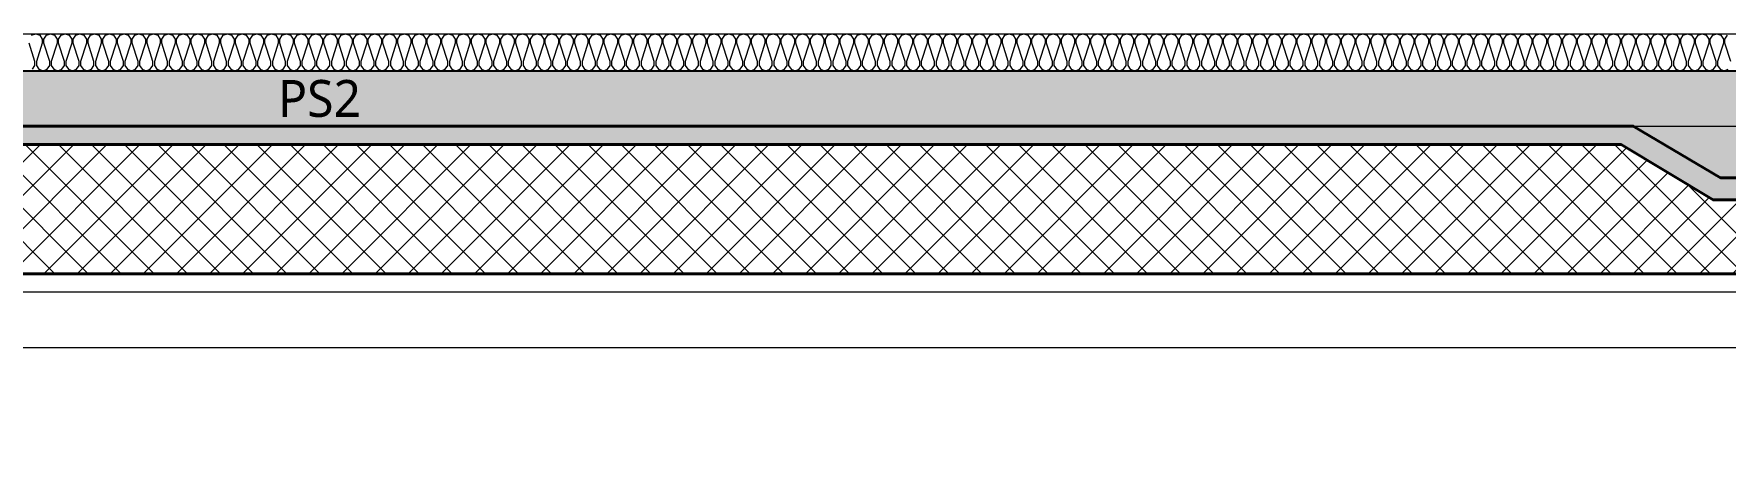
# Model space of a CAD drawing. Header units: millimetres. Extents: x 0 to 420000, y 0 to 297000.
# Drawn here: x 259738 to 264325, y 177200 to 178350 of the extents above; entities that cross this region are included whole.
import ezdxf
from ezdxf.enums import TextEntityAlignment as Align

# ---------------------------------------------------------------- set-up
doc = ezdxf.new("R2010")
doc.units = ezdxf.units.MM
doc.linetypes.add('CEN', pattern=[62, 60, -1, 0, -1])
for name, color, linetype, lineweight in [('A-AXIS-LINE', 1, 'CEN', 15), ('A-CONC-LIN1', 2, 'Continuous', 40), ('A-CONC-LIN2', 7, 'Continuous', 25), ('A-XXXX-INSL1', 15, 'Continuous', 18), ('A-XXXX-INSL2', 8, 'Continuous', 18)]:
    doc.layers.add(name, color=color, linetype=linetype, lineweight=lineweight)
doc.layers.add('A-CONC-SOLD', color=253, linetype='CEN')
doc.layers.add('A-XXXX-NPLT', color=144, linetype='Continuous', lineweight=15, plot=False)
doc.styles.add('맑은고딕', font='')
doc.styles.get('맑은고딕').set_extended_font_data('Malgun Gothic')

# ---------------------------------------------------------------- blocks, each defined once
blk = doc.blocks.new('axis(220316)')
at = {"layer": 'A-AXIS-LINE', "ltscale": 1000}
blk.add_line((4631788.1, -422118.7), (4955413.1, -422118.7), dxfattribs=at)
blk = doc.blocks.new('PS2(횡)')
at = {"layer": 'A-CONC-SOLD'}
h = blk.add_hatch(color=256, dxfattribs=at)
h.dxf.hatch_style = 1
h.paths.add_polyline_path([(1020, 0), (1020, -290), (1700, -290), (1937.4, -150), (9062.6, -150), (9300, -290), (9980, -290), (9980, 0)])
h = blk.add_hatch(color=256, dxfattribs=at)
h.dxf.hatch_style = 1
h.paths.add_polyline_path([(9980, -290), (9980, -350), (9280, -350), (9030, -200), (1970, -200), (1720, -350), (1020, -350), (1020, -290), (1700, -290), (1937.4, -150), (9062.6, -150), (9300, -290)])
at = {"layer": 'A-XXXX-INSL2'}
h = blk.add_hatch(dxfattribs=at)
h.set_pattern_fill('ANSI37', color=256, scale=20)
h.set_pattern_definition([(45, (-244012.5, -188500), (-44.90128, 44.90128), []), (135, (-244012.5, -188500), (-44.90128, -44.90128), [])])
h.paths.add_polyline_path([(1100, -550), (9900, -550), (9900, -350), (9280, -350), (9030, -200), (1970, -200), (1720, -350), (1100, -350)])
at = {"layer": 'A-CONC-LIN1', "color": 2}
for p, q in [((1320, -550), (1270, -350)), ((9680, -550), (9730, -350)), ((1320, -550), (9680, -550))]:
    blk.add_line(p, q, dxfattribs=at)
blk.add_lwpolyline([(9980, -290), (9980, -350), (9280, -350), (9030, -200), (1970, -200), (1720, -350), (1020, -350), (1020, -290), (1700, -290), (1937.4, -150), (9062.6, -150), (9300, -290)], close=True, dxfattribs=at)
at = {"layer": 'A-CONC-LIN2'}
blk.add_line((1020, 0), (9980, 0), dxfattribs=at)
at = {"layer": 'A-XXXX-INSL2'}
for p, q in [((1320, -550), (1100, -550)), ((9680, -550), (9900, -550))]:
    blk.add_line(p, q, dxfattribs=at)
at = {"layer": 'A-XXXX-NPLT'}
for p, q in [((1937.4, -150), (1020, -150)), ((9062.6, -150), (9980, -150))]:
    blk.add_line(p, q, dxfattribs=at)
at = {"layer": 'A-XXXX-NPLT', "style": '맑은고딕'}
blk.add_text('PS2', height=100, dxfattribs=at).set_placement((5500, -75), align=Align.MIDDLE)
blk = doc.blocks.new('횡3층')
at = {"layer": 'A-XXXX-INSL1'}
blk.add_lwpolyline([(4886000.6, -237918.7), (4879750.6, -237918.7), (4879750.6, -238368.7), (4879197, -238368.7), (4879117, -237788.7), (4878084.1, -237788.7), (4878004.1, -238368.7), (4877450.6, -238368.7), (4877450.6, -237918.7), (4868750.6, -237918.7), (4868750.6, -238368.7), (4868197, -238368.7), (4868117, -237788.7), (4867084.1, -237788.7), (4867004.1, -238368.7), (4866450.6, -238368.7), (4866450.6, -237918.7), (4857750.6, -237918.7)], dxfattribs=at)
at = {"layer": 'A-XXXX-INSL2'}
blk.add_line((4757250.6, -237218.7), (4889950.6, -237218.7), dxfattribs=at)
for points in [[(4861321.6, -237314.7), (4861328.6, -237304.7), (4861328.6, -237293.7), (4861312.6, -237243.7)], [(4861319.6, -237222.7), (4861330.6, -237218.7), (4861341.6, -237222.7), (4861348.6, -237232.7), (4861348.6, -237243.7), (4861332.6, -237293.7), (4861332.6, -237304.7), (4861339.6, -237314.7), (4861350.6, -237318.7), (4861361.6, -237314.7), (4861368.6, -237304.7), (4861368.6, -237293.7), (4861352.6, -237243.7), (4861352.6, -237232.7), (4861359.6, -237222.7), (4861370.6, -237218.7), (4861381.6, -237222.7), (4861388.6, -237232.7), (4861388.6, -237243.7), (4861372.6, -237293.7), (4861372.6, -237304.7), (4861379.6, -237314.7), (4861390.6, -237318.7), (4861401.6, -237314.7), (4861408.6, -237304.7), (4861408.6, -237293.7), (4861392.6, -237243.7), (4861392.6, -237232.7), (4861399.6, -237222.7), (4861410.6, -237218.7), (4861421.6, -237222.7), (4861428.6, -237232.7), (4861428.6, -237243.7), (4861412.6, -237293.7), (4861412.6, -237304.7), (4861419.6, -237314.7), (4861430.6, -237318.7), (4861441.6, -237314.7), (4861448.6, -237304.7), (4861448.6, -237293.7), (4861432.6, -237243.7), (4861432.6, -237232.7), (4861439.6, -237222.7), (4861450.6, -237218.7), (4861461.6, -237222.7), (4861468.6, -237232.7), (4861468.6, -237243.7), (4861452.6, -237293.7), (4861452.6, -237304.7), (4861459.6, -237314.7), (4861470.6, -237318.7), (4861481.6, -237314.7), (4861488.6, -237304.7), (4861488.6, -237293.7), (4861472.6, -237243.7), (4861472.6, -237232.7), (4861479.6, -237222.7), (4861490.6, -237218.7), (4861501.6, -237222.7), (4861508.6, -237232.7), (4861508.6, -237243.7), (4861492.6, -237293.7), (4861492.6, -237304.7), (4861499.6, -237314.7), (4861510.6, -237318.7), (4861521.6, -237314.7), (4861528.6, -237304.7), (4861528.6, -237293.7), (4861512.6, -237243.7), (4861512.6, -237232.7), (4861519.6, -237222.7), (4861530.6, -237218.7), (4861541.6, -237222.7), (4861548.6, -237232.7), (4861548.6, -237243.7), (4861532.6, -237293.7), (4861532.6, -237304.7), (4861539.6, -237314.7), (4861550.6, -237318.7), (4861561.6, -237314.7), (4861568.6, -237304.7), (4861568.6, -237293.7), (4861552.6, -237243.7), (4861552.6, -237232.7), (4861559.6, -237222.7), (4861570.6, -237218.7), (4861581.6, -237222.7), (4861588.6, -237232.7), (4861588.6, -237243.7), (4861572.6, -237293.7), (4861572.6, -237304.7), (4861579.6, -237314.7), (4861590.6, -237318.7), (4861601.6, -237314.7), (4861608.6, -237304.7), (4861608.6, -237293.7), (4861592.6, -237243.7), (4861592.6, -237232.7), (4861599.6, -237222.7), (4861610.6, -237218.7), (4861621.6, -237222.7), (4861628.6, -237232.7), (4861628.6, -237243.7), (4861612.6, -237293.7), (4861612.6, -237304.7), (4861619.6, -237314.7), (4861630.6, -237318.7), (4861641.6, -237314.7), (4861648.6, -237304.7), (4861648.6, -237293.7), (4861632.6, -237243.7), (4861632.6, -237232.7), (4861639.6, -237222.7), (4861650.6, -237218.7), (4861661.6, -237222.7), (4861668.6, -237232.7), (4861668.6, -237243.7), (4861652.6, -237293.7), (4861652.6, -237304.7), (4861659.6, -237314.7), (4861670.6, -237318.7), (4861681.6, -237314.7), (4861688.6, -237304.7), (4861688.6, -237293.7), (4861672.6, -237243.7), (4861672.6, -237232.7), (4861679.6, -237222.7), (4861690.6, -237218.7), (4861701.6, -237222.7), (4861708.6, -237232.7), (4861708.6, -237243.7), (4861692.6, -237293.7), (4861692.6, -237304.7), (4861699.6, -237314.7), (4861710.6, -237318.7), (4861721.6, -237314.7), (4861728.6, -237304.7), (4861728.6, -237293.7), (4861712.6, -237243.7), (4861712.6, -237232.7), (4861719.6, -237222.7), (4861730.6, -237218.7), (4861741.6, -237222.7), (4861748.6, -237232.7), (4861748.6, -237243.7), (4861732.6, -237293.7), (4861732.6, -237304.7), (4861739.6, -237314.7), (4861750.6, -237318.7), (4861761.6, -237314.7), (4861768.6, -237304.7), (4861768.6, -237293.7), (4861752.6, -237243.7), (4861752.6, -237232.7), (4861759.6, -237222.7), (4861770.6, -237218.7), (4861781.6, -237222.7), (4861788.6, -237232.7), (4861788.6, -237243.7), (4861772.6, -237293.7), (4861772.6, -237304.7), (4861779.6, -237314.7), (4861790.6, -237318.7), (4861801.6, -237314.7), (4861808.6, -237304.7), (4861808.6, -237293.7), (4861792.6, -237243.7), (4861792.6, -237232.7), (4861799.6, -237222.7), (4861810.6, -237218.7), (4861821.6, -237222.7), (4861828.6, -237232.7), (4861828.6, -237243.7), (4861812.6, -237293.7), (4861812.6, -237304.7), (4861819.6, -237314.7), (4861830.6, -237318.7), (4861841.6, -237314.7), (4861848.6, -237304.7), (4861848.6, -237293.7), (4861832.6, -237243.7), (4861832.6, -237232.7), (4861839.6, -237222.7), (4861850.6, -237218.7), (4861861.6, -237222.7), (4861868.6, -237232.7), (4861868.6, -237243.7), (4861852.6, -237293.7), (4861852.6, -237304.7), (4861859.6, -237314.7), (4861870.6, -237318.7), (4861881.6, -237314.7), (4861888.6, -237304.7), (4861888.6, -237293.7), (4861872.6, -237243.7), (4861872.6, -237232.7), (4861879.6, -237222.7), (4861890.6, -237218.7), (4861901.6, -237222.7), (4861908.6, -237232.7), (4861908.6, -237243.7), (4861892.6, -237293.7), (4861892.6, -237304.7), (4861899.6, -237314.7), (4861910.6, -237318.7), (4861921.6, -237314.7), (4861928.6, -237304.7), (4861928.6, -237293.7), (4861912.6, -237243.7), (4861912.6, -237232.7), (4861919.6, -237222.7), (4861930.6, -237218.7), (4861941.6, -237222.7), (4861948.6, -237232.7), (4861948.6, -237243.7), (4861932.6, -237293.7), (4861932.6, -237304.7), (4861939.6, -237314.7), (4861950.6, -237318.7), (4861961.6, -237314.7), (4861968.6, -237304.7), (4861968.6, -237293.7), (4861952.6, -237243.7), (4861952.6, -237232.7), (4861959.6, -237222.7), (4861970.6, -237218.7), (4861981.6, -237222.7), (4861988.6, -237232.7), (4861988.6, -237243.7), (4861972.6, -237293.7), (4861972.6, -237304.7), (4861979.6, -237314.7), (4861990.6, -237318.7), (4862001.6, -237314.7), (4862008.6, -237304.7), (4862008.6, -237293.7), (4861992.6, -237243.7), (4861992.6, -237232.7), (4861999.6, -237222.7), (4862010.6, -237218.7), (4862021.6, -237222.7), (4862028.6, -237232.7), (4862028.6, -237243.7), (4862012.6, -237293.7), (4862012.6, -237304.7), (4862019.6, -237314.7), (4862030.6, -237318.7), (4862041.6, -237314.7), (4862048.6, -237304.7), (4862048.6, -237293.7), (4862032.6, -237243.7), (4862032.6, -237232.7), (4862039.6, -237222.7), (4862050.6, -237218.7), (4862061.6, -237222.7), (4862068.6, -237232.7), (4862068.6, -237243.7), (4862052.6, -237293.7), (4862052.6, -237304.7), (4862059.6, -237314.7), (4862070.6, -237318.7), (4862081.6, -237314.7), (4862088.6, -237304.7), (4862088.6, -237293.7), (4862072.6, -237243.7), (4862072.6, -237232.7), (4862079.6, -237222.7), (4862090.6, -237218.7), (4862101.6, -237222.7), (4862108.6, -237232.7), (4862108.6, -237243.7), (4862092.6, -237293.7), (4862092.6, -237304.7), (4862099.6, -237314.7), (4862110.6, -237318.7), (4862121.6, -237314.7), (4862128.6, -237304.7), (4862128.6, -237293.7), (4862112.6, -237243.7), (4862112.6, -237232.7), (4862119.6, -237222.7), (4862130.6, -237218.7), (4862141.6, -237222.7), (4862148.6, -237232.7), (4862148.6, -237243.7), (4862132.6, -237293.7), (4862132.6, -237304.7), (4862139.6, -237314.7), (4862150.6, -237318.7), (4862161.6, -237314.7), (4862168.6, -237304.7), (4862168.6, -237293.7), (4862152.6, -237243.7), (4862152.6, -237232.7), (4862159.6, -237222.7), (4862170.6, -237218.7), (4862181.6, -237222.7), (4862188.6, -237232.7), (4862188.6, -237243.7), (4862172.6, -237293.7), (4862172.6, -237304.7), (4862179.6, -237314.7), (4862190.6, -237318.7), (4862201.6, -237314.7), (4862208.6, -237304.7), (4862208.6, -237293.7), (4862192.6, -237243.7), (4862192.6, -237232.7), (4862199.6, -237222.7), (4862210.6, -237218.7), (4862221.6, -237222.7), (4862228.6, -237232.7), (4862228.6, -237243.7), (4862212.6, -237293.7), (4862212.6, -237304.7), (4862219.6, -237314.7), (4862230.6, -237318.7), (4862241.6, -237314.7), (4862248.6, -237304.7), (4862248.6, -237293.7), (4862232.6, -237243.7), (4862232.6, -237232.7), (4862239.6, -237222.7), (4862250.6, -237218.7), (4862261.6, -237222.7), (4862268.6, -237232.7), (4862268.6, -237243.7), (4862252.6, -237293.7), (4862252.6, -237304.7), (4862259.6, -237314.7), (4862270.6, -237318.7), (4862281.6, -237314.7), (4862288.6, -237304.7), (4862288.6, -237293.7), (4862272.6, -237243.7), (4862272.6, -237232.7), (4862279.6, -237222.7), (4862290.6, -237218.7), (4862301.6, -237222.7), (4862308.6, -237232.7), (4862308.6, -237243.7), (4862292.6, -237293.7), (4862292.6, -237304.7), (4862299.6, -237314.7), (4862310.6, -237318.7), (4862321.6, -237314.7), (4862328.6, -237304.7), (4862328.6, -237293.7), (4862312.6, -237243.7), (4862312.6, -237232.7), (4862319.6, -237222.7), (4862330.6, -237218.7), (4862341.6, -237222.7), (4862348.6, -237232.7), (4862348.6, -237243.7), (4862332.6, -237293.7), (4862332.6, -237304.7), (4862339.6, -237314.7), (4862350.6, -237318.7), (4862361.6, -237314.7), (4862368.6, -237304.7), (4862368.6, -237293.7), (4862352.6, -237243.7), (4862352.6, -237232.7), (4862359.6, -237222.7), (4862370.6, -237218.7), (4862381.6, -237222.7), (4862388.6, -237232.7), (4862388.6, -237243.7), (4862372.6, -237293.7), (4862372.6, -237304.7), (4862379.6, -237314.7), (4862390.6, -237318.7), (4862401.6, -237314.7), (4862408.6, -237304.7), (4862408.6, -237293.7), (4862392.6, -237243.7), (4862392.6, -237232.7), (4862399.6, -237222.7), (4862410.6, -237218.7), (4862421.6, -237222.7), (4862428.6, -237232.7), (4862428.6, -237243.7), (4862412.6, -237293.7), (4862412.6, -237304.7), (4862419.6, -237314.7), (4862430.6, -237318.7), (4862441.6, -237314.7), (4862448.6, -237304.7), (4862448.6, -237293.7), (4862432.6, -237243.7), (4862432.6, -237232.7), (4862439.6, -237222.7), (4862450.6, -237218.7), (4862461.6, -237222.7), (4862468.6, -237232.7), (4862468.6, -237243.7), (4862452.6, -237293.7), (4862452.6, -237304.7), (4862459.6, -237314.7), (4862470.6, -237318.7), (4862481.6, -237314.7), (4862488.6, -237304.7), (4862488.6, -237293.7), (4862472.6, -237243.7), (4862472.6, -237232.7), (4862479.6, -237222.7), (4862490.6, -237218.7), (4862501.6, -237222.7), (4862508.6, -237232.7), (4862508.6, -237243.7), (4862492.6, -237293.7), (4862492.6, -237304.7), (4862499.6, -237314.7), (4862510.6, -237318.7), (4862521.6, -237314.7), (4862528.6, -237304.7), (4862528.6, -237293.7), (4862512.6, -237243.7), (4862512.6, -237232.7), (4862519.6, -237222.7), (4862530.6, -237218.7), (4862541.6, -237222.7), (4862548.6, -237232.7), (4862548.6, -237243.7), (4862532.6, -237293.7), (4862532.6, -237304.7), (4862539.6, -237314.7), (4862550.6, -237318.7), (4862561.6, -237314.7), (4862568.6, -237304.7), (4862568.6, -237293.7), (4862552.6, -237243.7), (4862552.6, -237232.7), (4862559.6, -237222.7), (4862570.6, -237218.7), (4862581.6, -237222.7), (4862588.6, -237232.7), (4862588.6, -237243.7), (4862572.6, -237293.7), (4862572.6, -237304.7), (4862579.6, -237314.7), (4862590.6, -237318.7), (4862601.6, -237314.7), (4862608.6, -237304.7), (4862608.6, -237293.7), (4862592.6, -237243.7), (4862592.6, -237232.7), (4862599.6, -237222.7), (4862610.6, -237218.7), (4862621.6, -237222.7), (4862628.6, -237232.7), (4862628.6, -237243.7), (4862612.6, -237293.7), (4862612.6, -237304.7), (4862619.6, -237314.7), (4862630.6, -237318.7), (4862641.6, -237314.7), (4862648.6, -237304.7), (4862648.6, -237293.7), (4862632.6, -237243.7), (4862632.6, -237232.7), (4862639.6, -237222.7), (4862650.6, -237218.7), (4862661.6, -237222.7), (4862668.6, -237232.7), (4862668.6, -237243.7), (4862652.6, -237293.7), (4862652.6, -237304.7), (4862659.6, -237314.7), (4862670.6, -237318.7), (4862681.6, -237314.7), (4862688.6, -237304.7), (4862688.6, -237293.7), (4862672.6, -237243.7), (4862672.6, -237232.7), (4862679.6, -237222.7), (4862690.6, -237218.7), (4862701.6, -237222.7), (4862708.6, -237232.7), (4862708.6, -237243.7), (4862692.6, -237293.7), (4862692.6, -237304.7), (4862699.6, -237314.7), (4862710.6, -237318.7), (4862721.6, -237314.7), (4862728.6, -237304.7), (4862728.6, -237293.7), (4862712.6, -237243.7), (4862712.6, -237232.7), (4862719.6, -237222.7), (4862730.6, -237218.7), (4862741.6, -237222.7), (4862748.6, -237232.7), (4862748.6, -237243.7), (4862732.6, -237293.7), (4862732.6, -237304.7), (4862739.6, -237314.7), (4862750.6, -237318.7), (4862761.6, -237314.7), (4862768.6, -237304.7), (4862768.6, -237293.7), (4862752.6, -237243.7), (4862752.6, -237232.7), (4862759.6, -237222.7), (4862770.6, -237218.7), (4862781.6, -237222.7), (4862788.6, -237232.7), (4862788.6, -237243.7), (4862772.6, -237293.7), (4862772.6, -237304.7), (4862779.6, -237314.7), (4862790.6, -237318.7), (4862801.6, -237314.7), (4862808.6, -237304.7), (4862808.6, -237293.7), (4862792.6, -237243.7), (4862792.6, -237232.7), (4862799.6, -237222.7), (4862810.6, -237218.7), (4862821.6, -237222.7), (4862828.6, -237232.7), (4862828.6, -237243.7), (4862812.6, -237293.7), (4862812.6, -237304.7), (4862819.6, -237314.7), (4862830.6, -237318.7), (4862841.6, -237314.7), (4862848.6, -237304.7), (4862848.6, -237293.7), (4862832.6, -237243.7), (4862832.6, -237232.7), (4862839.6, -237222.7), (4862850.6, -237218.7), (4862861.6, -237222.7), (4862868.6, -237232.7), (4862868.6, -237243.7), (4862852.6, -237293.7), (4862852.6, -237304.7), (4862859.6, -237314.7), (4862870.6, -237318.7), (4862881.6, -237314.7), (4862888.6, -237304.7), (4862888.6, -237293.7), (4862872.6, -237243.7), (4862872.6, -237232.7), (4862879.6, -237222.7), (4862890.6, -237218.7), (4862901.6, -237222.7), (4862908.6, -237232.7), (4862908.6, -237243.7), (4862892.6, -237293.7), (4862892.6, -237304.7), (4862899.6, -237314.7), (4862910.6, -237318.7), (4862921.6, -237314.7), (4862928.6, -237304.7), (4862928.6, -237293.7), (4862912.6, -237243.7), (4862912.6, -237232.7), (4862919.6, -237222.7), (4862930.6, -237218.7), (4862941.6, -237222.7), (4862948.6, -237232.7), (4862948.6, -237243.7), (4862932.6, -237293.7), (4862932.6, -237304.7), (4862939.6, -237314.7), (4862950.6, -237318.7), (4862961.6, -237314.7), (4862968.6, -237304.7), (4862968.6, -237293.7), (4862952.6, -237243.7), (4862952.6, -237232.7), (4862959.6, -237222.7), (4862970.6, -237218.7), (4862981.6, -237222.7), (4862988.6, -237232.7), (4862988.6, -237243.7), (4862972.6, -237293.7), (4862972.6, -237304.7), (4862979.6, -237314.7), (4862990.6, -237318.7), (4863001.6, -237314.7), (4863008.6, -237304.7), (4863008.6, -237293.7), (4862992.6, -237243.7), (4862992.6, -237232.7), (4862999.6, -237222.7), (4863010.6, -237218.7), (4863021.6, -237222.7), (4863028.6, -237232.7), (4863028.6, -237243.7), (4863012.6, -237293.7), (4863012.6, -237304.7), (4863019.6, -237314.7), (4863030.6, -237318.7), (4863041.6, -237314.7), (4863048.6, -237304.7), (4863048.6, -237293.7), (4863032.6, -237243.7), (4863032.6, -237232.7), (4863039.6, -237222.7), (4863050.6, -237218.7), (4863061.6, -237222.7), (4863068.6, -237232.7), (4863068.6, -237243.7), (4863052.6, -237293.7), (4863052.6, -237304.7), (4863059.6, -237314.7), (4863070.6, -237318.7), (4863081.6, -237314.7), (4863088.6, -237304.7), (4863088.6, -237293.7), (4863072.6, -237243.7), (4863072.6, -237232.7), (4863079.6, -237222.7), (4863090.6, -237218.7), (4863101.6, -237222.7), (4863108.6, -237232.7), (4863108.6, -237243.7), (4863092.6, -237293.7), (4863092.6, -237304.7), (4863099.6, -237314.7), (4863110.6, -237318.7), (4863121.6, -237314.7), (4863128.6, -237304.7), (4863128.6, -237293.7), (4863112.6, -237243.7), (4863112.6, -237232.7), (4863119.6, -237222.7), (4863130.6, -237218.7), (4863141.6, -237222.7), (4863148.6, -237232.7), (4863148.6, -237243.7), (4863132.6, -237293.7), (4863132.6, -237304.7), (4863139.6, -237314.7), (4863150.6, -237318.7), (4863161.6, -237314.7), (4863168.6, -237304.7), (4863168.6, -237293.7), (4863152.6, -237243.7), (4863152.6, -237232.7), (4863159.6, -237222.7), (4863170.6, -237218.7), (4863181.6, -237222.7), (4863188.6, -237232.7), (4863188.6, -237243.7), (4863172.6, -237293.7), (4863172.6, -237304.7), (4863179.6, -237314.7), (4863190.6, -237318.7), (4863201.6, -237314.7), (4863208.6, -237304.7), (4863208.6, -237293.7), (4863192.6, -237243.7), (4863192.6, -237232.7), (4863199.6, -237222.7), (4863210.6, -237218.7), (4863221.6, -237222.7), (4863228.6, -237232.7), (4863228.6, -237243.7), (4863212.6, -237293.7), (4863212.6, -237304.7), (4863219.6, -237314.7), (4863230.6, -237318.7), (4863241.6, -237314.7), (4863248.6, -237304.7), (4863248.6, -237293.7), (4863232.6, -237243.7), (4863232.6, -237232.7), (4863239.6, -237222.7), (4863250.6, -237218.7), (4863261.6, -237222.7), (4863268.6, -237232.7), (4863268.6, -237243.7), (4863252.6, -237293.7), (4863252.6, -237304.7), (4863259.6, -237314.7), (4863270.6, -237318.7), (4863281.6, -237314.7), (4863288.6, -237304.7), (4863288.6, -237293.7), (4863272.6, -237243.7), (4863272.6, -237232.7), (4863279.6, -237222.7), (4863290.6, -237218.7), (4863301.6, -237222.7), (4863308.6, -237232.7), (4863308.6, -237243.7), (4863292.6, -237293.7), (4863292.6, -237304.7), (4863299.6, -237314.7), (4863310.6, -237318.7), (4863321.6, -237314.7), (4863328.6, -237304.7), (4863328.6, -237293.7), (4863312.6, -237243.7), (4863312.6, -237232.7), (4863319.6, -237222.7), (4863330.6, -237218.7), (4863341.6, -237222.7), (4863348.6, -237232.7), (4863348.6, -237243.7), (4863332.6, -237293.7), (4863332.6, -237304.7), (4863339.6, -237314.7), (4863350.6, -237318.7), (4863361.6, -237314.7), (4863368.6, -237304.7), (4863368.6, -237293.7), (4863352.6, -237243.7), (4863352.6, -237232.7), (4863359.6, -237222.7), (4863370.6, -237218.7), (4863381.6, -237222.7), (4863388.6, -237232.7), (4863388.6, -237243.7), (4863372.6, -237293.7), (4863372.6, -237304.7), (4863379.6, -237314.7), (4863390.6, -237318.7), (4863401.6, -237314.7), (4863408.6, -237304.7), (4863408.6, -237293.7), (4863392.6, -237243.7), (4863392.6, -237232.7), (4863399.6, -237222.7), (4863410.6, -237218.7), (4863421.6, -237222.7), (4863428.6, -237232.7), (4863428.6, -237243.7), (4863412.6, -237293.7), (4863412.6, -237304.7), (4863419.6, -237314.7), (4863430.6, -237318.7), (4863441.6, -237314.7), (4863448.6, -237304.7), (4863448.6, -237293.7), (4863432.6, -237243.7), (4863432.6, -237232.7), (4863439.6, -237222.7), (4863450.6, -237218.7), (4863461.6, -237222.7), (4863468.6, -237232.7), (4863468.6, -237243.7), (4863452.6, -237293.7), (4863452.6, -237304.7), (4863459.6, -237314.7), (4863470.6, -237318.7), (4863481.6, -237314.7), (4863488.6, -237304.7), (4863488.6, -237293.7), (4863472.6, -237243.7), (4863472.6, -237232.7), (4863479.6, -237222.7), (4863490.6, -237218.7), (4863501.6, -237222.7), (4863508.6, -237232.7), (4863508.6, -237243.7), (4863492.6, -237293.7), (4863492.6, -237304.7), (4863499.6, -237314.7), (4863510.6, -237318.7), (4863521.6, -237314.7), (4863528.6, -237304.7), (4863528.6, -237293.7), (4863512.6, -237243.7), (4863512.6, -237232.7), (4863519.6, -237222.7), (4863530.6, -237218.7), (4863541.6, -237222.7), (4863548.6, -237232.7), (4863548.6, -237243.7), (4863532.6, -237293.7), (4863532.6, -237304.7), (4863539.6, -237314.7), (4863550.6, -237318.7), (4863561.6, -237314.7), (4863568.6, -237304.7), (4863568.6, -237293.7), (4863552.6, -237243.7), (4863552.6, -237232.7), (4863559.6, -237222.7), (4863570.6, -237218.7), (4863581.6, -237222.7), (4863588.6, -237232.7), (4863588.6, -237243.7), (4863572.6, -237293.7), (4863572.6, -237304.7), (4863579.6, -237314.7), (4863590.6, -237318.7), (4863601.6, -237314.7), (4863608.6, -237304.7), (4863608.6, -237293.7), (4863592.6, -237243.7), (4863592.6, -237232.7), (4863599.6, -237222.7), (4863610.6, -237218.7), (4863621.6, -237222.7), (4863628.6, -237232.7), (4863628.6, -237243.7), (4863612.6, -237293.7), (4863612.6, -237304.7), (4863619.6, -237314.7), (4863630.6, -237318.7), (4863641.6, -237314.7), (4863648.6, -237304.7), (4863648.6, -237293.7), (4863632.6, -237243.7), (4863632.6, -237232.7), (4863639.6, -237222.7), (4863650.6, -237218.7), (4863661.6, -237222.7), (4863668.6, -237232.7), (4863668.6, -237243.7), (4863652.6, -237293.7), (4863652.6, -237304.7), (4863659.6, -237314.7), (4863670.6, -237318.7), (4863681.6, -237314.7), (4863688.6, -237304.7), (4863688.6, -237293.7), (4863672.6, -237243.7), (4863672.6, -237232.7), (4863679.6, -237222.7), (4863690.6, -237218.7), (4863701.6, -237222.7), (4863708.6, -237232.7), (4863708.6, -237243.7), (4863692.6, -237293.7), (4863692.6, -237304.7), (4863699.6, -237314.7), (4863710.6, -237318.7), (4863721.6, -237314.7), (4863728.6, -237304.7), (4863728.6, -237293.7), (4863712.6, -237243.7), (4863712.6, -237232.7), (4863719.6, -237222.7), (4863730.6, -237218.7), (4863741.6, -237222.7), (4863748.6, -237232.7), (4863748.6, -237243.7), (4863732.6, -237293.7), (4863732.6, -237304.7), (4863739.6, -237314.7), (4863750.6, -237318.7), (4863761.6, -237314.7), (4863768.6, -237304.7), (4863768.6, -237293.7), (4863752.6, -237243.7), (4863752.6, -237232.7), (4863759.6, -237222.7), (4863770.6, -237218.7), (4863781.6, -237222.7), (4863788.6, -237232.7), (4863788.6, -237243.7), (4863772.6, -237293.7), (4863772.6, -237304.7), (4863779.6, -237314.7), (4863790.6, -237318.7), (4863801.6, -237314.7), (4863808.6, -237304.7), (4863808.6, -237293.7), (4863792.6, -237243.7), (4863792.6, -237232.7), (4863799.6, -237222.7), (4863810.6, -237218.7), (4863821.6, -237222.7), (4863828.6, -237232.7), (4863828.6, -237243.7), (4863812.6, -237293.7), (4863812.6, -237304.7), (4863819.6, -237314.7), (4863830.6, -237318.7), (4863841.6, -237314.7), (4863848.6, -237304.7), (4863848.6, -237293.7), (4863832.6, -237243.7), (4863832.6, -237232.7), (4863839.6, -237222.7), (4863850.6, -237218.7), (4863861.6, -237222.7), (4863868.6, -237232.7), (4863868.6, -237243.7), (4863852.6, -237293.7), (4863852.6, -237304.7), (4863859.6, -237314.7), (4863870.6, -237318.7), (4863881.6, -237314.7), (4863888.6, -237304.7), (4863888.6, -237293.7), (4863872.6, -237243.7), (4863872.6, -237232.7), (4863879.6, -237222.7), (4863890.6, -237218.7), (4863901.6, -237222.7), (4863908.6, -237232.7), (4863908.6, -237243.7), (4863892.6, -237293.7), (4863892.6, -237304.7), (4863899.6, -237314.7), (4863910.6, -237318.7), (4863921.6, -237314.7), (4863928.6, -237304.7), (4863928.6, -237293.7), (4863912.6, -237243.7), (4863912.6, -237232.7), (4863919.6, -237222.7), (4863930.6, -237218.7), (4863941.6, -237222.7), (4863948.6, -237232.7), (4863948.6, -237243.7), (4863932.6, -237293.7), (4863932.6, -237304.7), (4863939.6, -237314.7), (4863950.6, -237318.7), (4863961.6, -237314.7), (4863968.6, -237304.7), (4863968.6, -237293.7), (4863952.6, -237243.7), (4863952.6, -237232.7), (4863959.6, -237222.7), (4863970.6, -237218.7), (4863981.6, -237222.7), (4863988.6, -237232.7), (4863988.6, -237243.7), (4863972.6, -237293.7), (4863972.6, -237304.7), (4863979.6, -237314.7), (4863990.6, -237318.7), (4864001.6, -237314.7), (4864008.6, -237304.7), (4864008.6, -237293.7), (4863992.6, -237243.7), (4863992.6, -237232.7), (4863999.6, -237222.7), (4864010.6, -237218.7), (4864021.6, -237222.7), (4864028.6, -237232.7), (4864028.6, -237243.7), (4864012.6, -237293.7), (4864012.6, -237304.7), (4864019.6, -237314.7), (4864030.6, -237318.7), (4864041.6, -237314.7), (4864048.6, -237304.7), (4864048.6, -237293.7), (4864032.6, -237243.7), (4864032.6, -237232.7), (4864039.6, -237222.7), (4864050.6, -237218.7), (4864061.6, -237222.7), (4864068.6, -237232.7), (4864068.6, -237243.7), (4864052.6, -237293.7), (4864052.6, -237304.7), (4864059.6, -237314.7), (4864070.6, -237318.7), (4864081.6, -237314.7), (4864088.6, -237304.7), (4864088.6, -237293.7), (4864072.6, -237243.7), (4864072.6, -237232.7), (4864079.6, -237222.7), (4864090.6, -237218.7), (4864101.6, -237222.7), (4864108.6, -237232.7), (4864108.6, -237243.7), (4864092.6, -237293.7), (4864092.6, -237304.7), (4864099.6, -237314.7), (4864110.6, -237318.7), (4864121.6, -237314.7), (4864128.6, -237304.7), (4864128.6, -237293.7), (4864112.6, -237243.7), (4864112.6, -237232.7), (4864119.6, -237222.7), (4864130.6, -237218.7), (4864141.6, -237222.7), (4864148.6, -237232.7), (4864148.6, -237243.7), (4864132.6, -237293.7), (4864132.6, -237304.7), (4864139.6, -237314.7), (4864150.6, -237318.7), (4864161.6, -237314.7), (4864168.6, -237304.7), (4864168.6, -237293.7), (4864152.6, -237243.7), (4864152.6, -237232.7), (4864159.6, -237222.7), (4864170.6, -237218.7), (4864181.6, -237222.7), (4864188.6, -237232.7), (4864188.6, -237243.7), (4864172.6, -237293.7), (4864172.6, -237304.7), (4864179.6, -237314.7), (4864190.6, -237318.7), (4864201.6, -237314.7), (4864208.6, -237304.7), (4864208.6, -237293.7), (4864192.6, -237243.7), (4864192.6, -237232.7), (4864199.6, -237222.7), (4864210.6, -237218.7), (4864221.6, -237222.7), (4864228.6, -237232.7), (4864228.6, -237243.7), (4864212.6, -237293.7), (4864212.6, -237304.7), (4864219.6, -237314.7), (4864230.6, -237318.7), (4864241.6, -237314.7), (4864248.6, -237304.7), (4864248.6, -237293.7), (4864232.6, -237243.7), (4864232.6, -237232.7), (4864239.6, -237222.7), (4864250.6, -237218.7), (4864261.6, -237222.7), (4864268.6, -237232.7), (4864268.6, -237243.7), (4864252.6, -237293.7), (4864252.6, -237304.7), (4864259.6, -237314.7), (4864270.6, -237318.7), (4864281.6, -237314.7), (4864288.6, -237304.7), (4864288.6, -237293.7), (4864272.6, -237243.7), (4864272.6, -237232.7), (4864279.6, -237222.7), (4864290.6, -237218.7), (4864301.6, -237222.7), (4864308.6, -237232.7), (4864308.6, -237243.7), (4864292.6, -237293.7), (4864292.6, -237304.7), (4864299.6, -237314.7), (4864310.6, -237318.7), (4864321.6, -237314.7), (4864328.6, -237304.7), (4864328.6, -237293.7), (4864312.6, -237243.7), (4864312.6, -237232.7), (4864319.6, -237222.7), (4864330.6, -237218.7), (4864341.6, -237222.7), (4864348.6, -237232.7), (4864348.6, -237243.7), (4864332.6, -237293.7), (4864332.6, -237304.7), (4864339.6, -237314.7), (4864350.6, -237318.7), (4864361.6, -237314.7), (4864368.6, -237304.7), (4864368.6, -237293.7), (4864352.6, -237243.7), (4864352.6, -237232.7), (4864359.6, -237222.7), (4864370.6, -237218.7), (4864381.6, -237222.7), (4864388.6, -237232.7), (4864388.6, -237243.7), (4864372.6, -237293.7), (4864372.6, -237304.7), (4864379.6, -237314.7), (4864390.6, -237318.7), (4864401.6, -237314.7), (4864408.6, -237304.7), (4864408.6, -237293.7), (4864392.6, -237243.7), (4864392.6, -237232.7), (4864399.6, -237222.7), (4864410.6, -237218.7), (4864421.6, -237222.7), (4864428.6, -237232.7), (4864428.6, -237243.7), (4864412.6, -237293.7), (4864412.6, -237304.7), (4864419.6, -237314.7), (4864430.6, -237318.7), (4864441.6, -237314.7), (4864448.6, -237304.7), (4864448.6, -237293.7), (4864432.6, -237243.7), (4864432.6, -237232.7), (4864439.6, -237222.7), (4864450.6, -237218.7), (4864461.6, -237222.7), (4864468.6, -237232.7), (4864468.6, -237243.7), (4864452.6, -237293.7), (4864452.6, -237304.7), (4864459.6, -237314.7), (4864470.6, -237318.7), (4864481.6, -237314.7), (4864488.6, -237304.7), (4864488.6, -237293.7), (4864472.6, -237243.7), (4864472.6, -237232.7), (4864479.6, -237222.7), (4864490.6, -237218.7), (4864501.6, -237222.7), (4864508.6, -237232.7), (4864508.6, -237243.7), (4864492.6, -237293.7), (4864492.6, -237304.7), (4864499.6, -237314.7), (4864510.6, -237318.7), (4864521.6, -237314.7), (4864528.6, -237304.7), (4864528.6, -237293.7), (4864512.6, -237243.7), (4864512.6, -237232.7), (4864519.6, -237222.7), (4864530.6, -237218.7), (4864541.6, -237222.7), (4864548.6, -237232.7), (4864548.6, -237243.7), (4864532.6, -237293.7), (4864532.6, -237304.7), (4864539.6, -237314.7), (4864550.6, -237318.7), (4864561.6, -237314.7), (4864568.6, -237304.7), (4864568.6, -237293.7), (4864552.6, -237243.7), (4864552.6, -237232.7), (4864559.6, -237222.7), (4864570.6, -237218.7), (4864581.6, -237222.7), (4864588.6, -237232.7), (4864588.6, -237243.7), (4864572.6, -237293.7), (4864572.6, -237304.7), (4864579.6, -237314.7), (4864590.6, -237318.7), (4864601.6, -237314.7), (4864608.6, -237304.7), (4864608.6, -237293.7), (4864592.6, -237243.7), (4864592.6, -237232.7), (4864599.6, -237222.7), (4864610.6, -237218.7), (4864621.6, -237222.7), (4864628.6, -237232.7), (4864628.6, -237243.7), (4864612.6, -237293.7), (4864612.6, -237304.7), (4864619.6, -237314.7), (4864630.6, -237318.7), (4864641.6, -237314.7), (4864648.6, -237304.7), (4864648.6, -237293.7), (4864632.6, -237243.7), (4864632.6, -237232.7), (4864639.6, -237222.7), (4864650.6, -237218.7), (4864661.6, -237222.7), (4864668.6, -237232.7), (4864668.6, -237243.7), (4864652.6, -237293.7), (4864652.6, -237304.7), (4864659.6, -237314.7), (4864670.6, -237318.7), (4864681.6, -237314.7), (4864688.6, -237304.7), (4864688.6, -237293.7), (4864672.6, -237243.7), (4864672.6, -237232.7), (4864679.6, -237222.7), (4864690.6, -237218.7), (4864701.6, -237222.7), (4864708.6, -237232.7), (4864708.6, -237243.7), (4864692.6, -237293.7), (4864692.6, -237304.7), (4864699.6, -237314.7), (4864710.6, -237318.7), (4864721.6, -237314.7), (4864728.6, -237304.7), (4864728.6, -237293.7), (4864712.6, -237243.7), (4864712.6, -237232.7), (4864719.6, -237222.7), (4864730.6, -237218.7), (4864741.6, -237222.7), (4864748.6, -237232.7), (4864748.6, -237243.7), (4864732.6, -237293.7), (4864732.6, -237304.7), (4864739.6, -237314.7), (4864750.6, -237318.7), (4864761.6, -237314.7), (4864768.6, -237304.7), (4864768.6, -237293.7), (4864752.6, -237243.7), (4864752.6, -237232.7), (4864759.6, -237222.7), (4864770.6, -237218.7), (4864781.6, -237222.7), (4864788.6, -237232.7), (4864788.6, -237243.7), (4864772.6, -237293.7), (4864772.6, -237304.7), (4864779.6, -237314.7), (4864790.6, -237318.7), (4864801.6, -237314.7), (4864808.6, -237304.7), (4864808.6, -237293.7), (4864792.6, -237243.7), (4864792.6, -237232.7), (4864799.6, -237222.7), (4864810.6, -237218.7), (4864821.6, -237222.7), (4864828.6, -237232.7), (4864828.6, -237243.7), (4864812.6, -237293.7), (4864812.6, -237304.7), (4864819.6, -237314.7), (4864830.6, -237318.7), (4864841.6, -237314.7), (4864848.6, -237304.7), (4864848.6, -237293.7), (4864832.6, -237243.7), (4864832.6, -237232.7), (4864839.6, -237222.7), (4864850.6, -237218.7), (4864861.6, -237222.7), (4864868.6, -237232.7), (4864868.6, -237243.7), (4864852.6, -237293.7), (4864852.6, -237304.7), (4864859.6, -237314.7), (4864870.6, -237318.7), (4864881.6, -237314.7), (4864888.6, -237304.7), (4864888.6, -237293.7), (4864872.6, -237243.7), (4864872.6, -237232.7), (4864879.6, -237222.7), (4864890.6, -237218.7), (4864901.6, -237222.7), (4864908.6, -237232.7), (4864908.6, -237243.7), (4864892.6, -237293.7), (4864892.6, -237304.7), (4864899.6, -237314.7), (4864910.6, -237318.7), (4864921.6, -237314.7), (4864928.6, -237304.7), (4864928.6, -237293.7), (4864912.6, -237243.7), (4864912.6, -237232.7), (4864919.6, -237222.7), (4864930.6, -237218.7), (4864941.6, -237222.7), (4864948.6, -237232.7), (4864948.6, -237243.7), (4864932.6, -237293.7), (4864932.6, -237304.7), (4864939.6, -237314.7), (4864950.6, -237318.7), (4864961.6, -237314.7), (4864968.6, -237304.7), (4864968.6, -237293.7), (4864952.6, -237243.7), (4864952.6, -237232.7), (4864959.6, -237222.7), (4864970.6, -237218.7), (4864981.6, -237222.7), (4864988.6, -237232.7), (4864988.6, -237243.7), (4864972.6, -237293.7), (4864972.6, -237304.7), (4864979.6, -237314.7), (4864990.6, -237318.7), (4865001.6, -237314.7), (4865008.6, -237304.7), (4865008.6, -237293.7), (4864992.6, -237243.7), (4864992.6, -237232.7), (4864999.6, -237222.7), (4865010.6, -237218.7), (4865021.6, -237222.7), (4865028.6, -237232.7), (4865028.6, -237243.7), (4865012.6, -237293.7), (4865012.6, -237304.7), (4865019.6, -237314.7), (4865030.6, -237318.7), (4865041.6, -237314.7), (4865048.6, -237304.7), (4865048.6, -237293.7), (4865032.6, -237243.7), (4865032.6, -237232.7), (4865039.6, -237222.7), (4865050.6, -237218.7), (4865061.6, -237222.7), (4865068.6, -237232.7), (4865068.6, -237243.7), (4865052.6, -237293.7), (4865052.6, -237304.7), (4865059.6, -237314.7), (4865070.6, -237318.7), (4865081.6, -237314.7), (4865088.6, -237304.7), (4865088.6, -237293.7), (4865072.6, -237243.7), (4865072.6, -237232.7), (4865079.6, -237222.7), (4865090.6, -237218.7), (4865101.6, -237222.7), (4865108.6, -237232.7), (4865108.6, -237243.7), (4865092.6, -237293.7), (4865092.6, -237304.7), (4865099.6, -237314.7), (4865110.6, -237318.7), (4865121.6, -237314.7), (4865128.6, -237304.7), (4865128.6, -237293.7), (4865112.6, -237243.7), (4865112.6, -237232.7), (4865119.6, -237222.7), (4865130.6, -237218.7), (4865141.6, -237222.7), (4865148.6, -237232.7), (4865148.6, -237243.7), (4865132.6, -237293.7), (4865132.6, -237304.7), (4865139.6, -237314.7), (4865150.6, -237318.7), (4865161.6, -237314.7), (4865168.6, -237304.7), (4865168.6, -237293.7), (4865152.6, -237243.7), (4865152.6, -237232.7), (4865159.6, -237222.7), (4865170.6, -237218.7), (4865181.6, -237222.7), (4865188.6, -237232.7), (4865188.6, -237243.7), (4865172.6, -237293.7), (4865172.6, -237304.7), (4865179.6, -237314.7), (4865190.6, -237318.7), (4865201.6, -237314.7), (4865208.6, -237304.7), (4865208.6, -237293.7), (4865192.6, -237243.7), (4865192.6, -237232.7), (4865199.6, -237222.7), (4865210.6, -237218.7), (4865221.6, -237222.7), (4865228.6, -237232.7), (4865228.6, -237243.7), (4865212.6, -237293.7), (4865212.6, -237304.7), (4865219.6, -237314.7), (4865230.6, -237318.7), (4865241.6, -237314.7), (4865248.6, -237304.7), (4865248.6, -237293.7), (4865232.6, -237243.7), (4865232.6, -237232.7), (4865239.6, -237222.7), (4865250.6, -237218.7), (4865261.6, -237222.7), (4865268.6, -237232.7), (4865268.6, -237243.7), (4865252.6, -237293.7), (4865252.6, -237304.7), (4865259.6, -237314.7), (4865270.6, -237318.7), (4865281.6, -237314.7), (4865288.6, -237304.7), (4865288.6, -237293.7), (4865272.6, -237243.7), (4865272.6, -237232.7), (4865279.6, -237222.7), (4865290.6, -237218.7), (4865301.6, -237222.7), (4865308.6, -237232.7), (4865308.6, -237243.7), (4865292.6, -237293.7), (4865292.6, -237304.7), (4865299.6, -237314.7), (4865310.6, -237318.7), (4865321.6, -237314.7), (4865328.6, -237304.7), (4865328.6, -237293.7), (4865312.6, -237243.7), (4865312.6, -237232.7), (4865319.6, -237222.7), (4865330.6, -237218.7), (4865341.6, -237222.7), (4865348.6, -237232.7), (4865348.6, -237243.7), (4865332.6, -237293.7), (4865332.6, -237304.7), (4865339.6, -237314.7), (4865350.6, -237318.7), (4865361.6, -237314.7), (4865368.6, -237304.7), (4865368.6, -237293.7), (4865352.6, -237243.7), (4865352.6, -237232.7), (4865359.6, -237222.7), (4865370.6, -237218.7), (4865381.6, -237222.7), (4865388.6, -237232.7), (4865388.6, -237243.7), (4865372.6, -237293.7), (4865372.6, -237304.7), (4865379.6, -237314.7), (4865390.6, -237318.7), (4865401.6, -237314.7), (4865408.6, -237304.7), (4865408.6, -237293.7), (4865392.6, -237243.7), (4865392.6, -237232.7), (4865399.6, -237222.7), (4865410.6, -237218.7), (4865421.6, -237222.7), (4865428.6, -237232.7), (4865428.6, -237243.7), (4865412.6, -237293.7), (4865412.6, -237304.7), (4865419.6, -237314.7), (4865430.6, -237318.7), (4865441.6, -237314.7), (4865448.6, -237304.7), (4865448.6, -237293.7), (4865432.6, -237243.7), (4865432.6, -237232.7), (4865439.6, -237222.7), (4865450.6, -237218.7), (4865461.6, -237222.7), (4865468.6, -237232.7), (4865468.6, -237243.7), (4865452.6, -237293.7), (4865452.6, -237304.7), (4865459.6, -237314.7), (4865470.6, -237318.7), (4865481.6, -237314.7), (4865488.6, -237304.7), (4865488.6, -237293.7), (4865472.6, -237243.7), (4865472.6, -237232.7), (4865479.6, -237222.7), (4865490.6, -237218.7), (4865501.6, -237222.7), (4865508.6, -237232.7), (4865508.6, -237243.7), (4865492.6, -237293.7), (4865492.6, -237304.7), (4865499.6, -237314.7), (4865510.6, -237318.7), (4865521.6, -237314.7), (4865528.6, -237304.7), (4865528.6, -237293.7), (4865512.6, -237243.7), (4865512.6, -237232.7), (4865519.6, -237222.7), (4865530.6, -237218.7), (4865541.6, -237222.7), (4865548.6, -237232.7), (4865548.6, -237243.7), (4865532.6, -237293.7), (4865532.6, -237304.7), (4865539.6, -237314.7), (4865550.6, -237318.7), (4865561.6, -237314.7), (4865568.6, -237304.7), (4865568.6, -237293.7), (4865552.6, -237243.7), (4865552.6, -237232.7), (4865559.6, -237222.7), (4865570.6, -237218.7), (4865581.6, -237222.7), (4865588.6, -237232.7), (4865588.6, -237243.7), (4865572.6, -237293.7), (4865572.6, -237304.7), (4865579.6, -237314.7), (4865590.6, -237318.7), (4865601.6, -237314.7), (4865608.6, -237304.7), (4865608.6, -237293.7), (4865592.6, -237243.7), (4865592.6, -237232.7), (4865599.6, -237222.7), (4865610.6, -237218.7), (4865621.6, -237222.7), (4865628.6, -237232.7), (4865628.6, -237243.7), (4865612.6, -237293.7), (4865612.6, -237304.7), (4865619.6, -237314.7), (4865630.6, -237318.7), (4865641.6, -237314.7), (4865648.6, -237304.7), (4865648.6, -237293.7), (4865632.6, -237243.7), (4865632.6, -237232.7), (4865639.6, -237222.7), (4865650.6, -237218.7), (4865661.6, -237222.7), (4865668.6, -237232.7), (4865668.6, -237243.7), (4865652.6, -237293.7), (4865652.6, -237304.7), (4865659.6, -237314.7), (4865670.6, -237318.7), (4865681.6, -237314.7), (4865688.6, -237304.7), (4865688.6, -237293.7), (4865672.6, -237243.7), (4865672.6, -237232.7), (4865679.6, -237222.7), (4865690.6, -237218.7), (4865701.6, -237222.7), (4865708.6, -237232.7), (4865708.6, -237243.7), (4865692.6, -237293.7), (4865692.6, -237304.7), (4865699.6, -237314.7), (4865710.6, -237318.7), (4865721.6, -237314.7), (4865728.6, -237304.7), (4865728.6, -237293.7), (4865712.6, -237243.7), (4865712.6, -237232.7), (4865719.6, -237222.7), (4865730.6, -237218.7), (4865741.6, -237222.7), (4865748.6, -237232.7), (4865748.6, -237243.7), (4865732.6, -237293.7), (4865732.6, -237304.7), (4865739.6, -237314.7), (4865750.6, -237318.7), (4865761.6, -237314.7), (4865768.6, -237304.7), (4865768.6, -237293.7), (4865752.6, -237243.7), (4865752.6, -237232.7), (4865759.6, -237222.7), (4865770.6, -237218.7), (4865781.6, -237222.7), (4865788.6, -237232.7), (4865788.6, -237243.7), (4865772.6, -237293.7), (4865772.6, -237304.7), (4865779.6, -237314.7), (4865790.6, -237318.7), (4865801.6, -237314.7), (4865808.6, -237304.7), (4865808.6, -237293.7), (4865792.6, -237243.7), (4865792.6, -237232.7), (4865799.6, -237222.7), (4865810.6, -237218.7), (4865821.6, -237222.7), (4865828.6, -237232.7), (4865828.6, -237243.7), (4865812.6, -237293.7), (4865812.6, -237304.7), (4865819.6, -237314.7), (4865830.6, -237318.7), (4865841.6, -237314.7), (4865848.6, -237304.7), (4865848.6, -237293.7), (4865832.6, -237243.7), (4865832.6, -237232.7), (4865839.6, -237222.7), (4865850.6, -237218.7), (4865861.6, -237222.7), (4865868.6, -237232.7), (4865868.6, -237243.7), (4865852.6, -237293.7), (4865852.6, -237304.7), (4865859.6, -237314.7), (4865870.6, -237318.7), (4865881.6, -237314.7), (4865888.6, -237304.7), (4865888.6, -237293.7), (4865872.6, -237243.7), (4865872.6, -237232.7), (4865879.6, -237222.7), (4865890.6, -237218.7), (4865901.6, -237222.7), (4865908.6, -237232.7), (4865908.6, -237243.7), (4865892.6, -237293.7), (4865892.6, -237304.7), (4865899.6, -237314.7), (4865910.6, -237318.7), (4865921.6, -237314.7)], [(4865928.6, -237293.7), (4865912.6, -237243.7), (4865912.6, -237232.7), (4865919.6, -237222.7)]]:
    blk.add_lwpolyline(points, dxfattribs=at)
blk.add_blockref('PS2(횡)', (4856600.6, -237318.7))

msp = doc.modelspace()

# ---------------------------------------------------------------- block references
at = {"layer": 'A-AXIS-LINE'}
msp.add_blockref('axis(220316)', (-4581588.1, 599618.7), dxfattribs=at)
at = {"layer": 'A-CONC-LIN1'}
msp.add_blockref('횡3층', (-4601588.1, 415568.7), dxfattribs=at)

doc.saveas('drawing.dxf')
